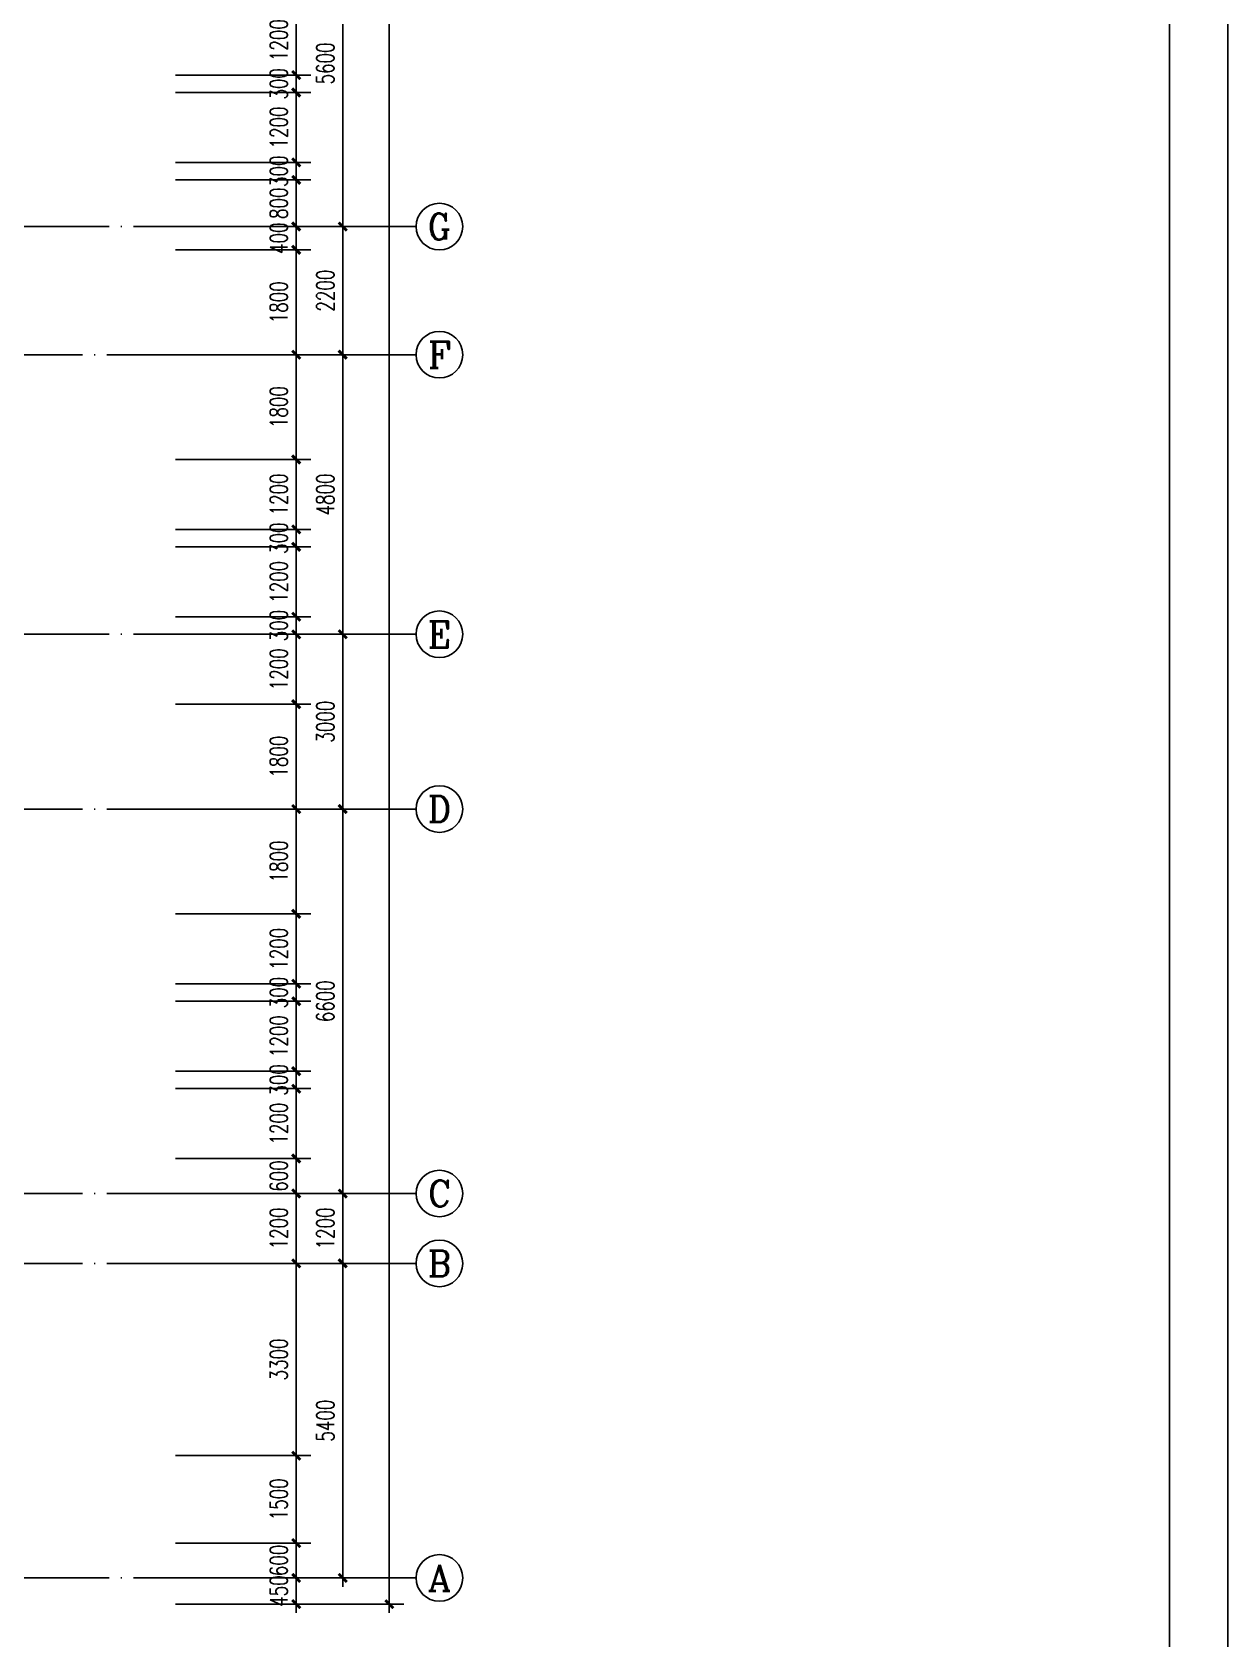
# Model space of a CAD drawing. Extents: x 165127 to 1058185, y 60808 to 144908.
# Drawn here: x 1037648 to 1058185, y 77807 to 105391 of the extents above; entities that cross this region are included whole.
import ezdxf
from ezdxf.enums import TextEntityAlignment as Align

# ---------------------------------------------------------------- set-up
doc = ezdxf.new("R2010")
doc.units = 0
doc.header["$LTSCALE"] = 1000
doc.linetypes.add('DOTE', pattern=[2.42, 2, -0.2, 0.02, -0.2])
doc.layers.get('0').update_dxf_attribs({"linetype": 'CONTINUOUS'})
doc.layers.get('DEFPOINTS').update_dxf_attribs({"linetype": 'CONTINUOUS'})
for name, color, linetype in [('AXIS', 3, 'CONTINUOUS'), ('AXIS_TEXT', 7, 'CONTINUOUS'), ('DOTE', 1, 'DOTE'), ('PUB_DIM', 3, 'CONTINUOUS'), ('WINDOW', 2, 'CONTINUOUS')]:
    doc.layers.add(name, color=color, linetype=linetype)
doc.styles.add('COMPLEX', font='COMPLEX')
doc.styles.add('DIM_FONT', font='SIMPLEX.shx', dxfattribs={"width": 0.7})
doc.dimstyles.new('AXIS', dxfattribs={"dimtxt": 300, "dimasz": 1, "dimexe": 250, "dimexo": 300, "dimgap": 150, "dimtad": 1, "dimdec": 0, "dimdsep": 46, "dimtxsty": 'DIM_FONT', "dimblk": '_DIMX', "dimcen": 2.5, "dimse1": 1, "dimse2": 1, "dimclrt": 7, "dimadec": 0, "dimazin": 0, "dimtfac": 1, "dimtdec": 0, "dimtix": 1, "dimtmove": 2, "dimatfit": 3, "dimldrblk": '_DIMX', "dimfxl": 1, "dimarcsym": 0})
doc.dimstyles.new('DIMA', dxfattribs={"dimtxt": 300, "dimasz": 1, "dimexe": 250, "dimexo": 300, "dimgap": 150, "dimtad": 1, "dimdec": 0, "dimdsep": 46, "dimtxsty": 'DIM_FONT', "dimblk": '_DIMX', "dimcen": 2.5, "dimse1": 1, "dimclrt": 7, "dimadec": 0, "dimazin": 0, "dimtfac": 1, "dimtdec": 0, "dimtix": 1, "dimtmove": 2, "dimatfit": 3, "dimldrblk": '_DIMX', "dimfxl": 1, "dimarcsym": 0})
doc.dimstyles.new('DIMB', dxfattribs={"dimtxt": 300, "dimasz": 1, "dimexe": 250, "dimexo": 300, "dimgap": 150, "dimtad": 1, "dimdec": 0, "dimdsep": 46, "dimtxsty": 'DIM_FONT', "dimblk": '_DIMX', "dimcen": 2.5, "dimse2": 1, "dimclrt": 7, "dimadec": 0, "dimazin": 0, "dimtfac": 1, "dimtdec": 0, "dimtix": 1, "dimtmove": 2, "dimatfit": 3, "dimldrblk": '_DIMX', "dimfxl": 1, "dimarcsym": 0})
doc.dimstyles.new('DIMN', dxfattribs={"dimtxt": 300, "dimasz": 1, "dimexe": 250, "dimexo": 300, "dimgap": 150, "dimtad": 1, "dimdec": 0, "dimdsep": 46, "dimtxsty": 'DIM_FONT', "dimblk": '_DIMX', "dimcen": 2.5, "dimclrt": 7, "dimadec": 0, "dimazin": 0, "dimtfac": 1, "dimtdec": 0, "dimtix": 1, "dimtmove": 2, "dimatfit": 3, "dimldrblk": '_DIMX', "dimfxl": 1, "dimarcsym": 0})

# ---------------------------------------------------------------- blocks, each defined once
blk = doc.blocks.new('A$C34131D43')
at = {"color": 243}
for p, q in [((160900, 84100), (160900, 0)), ((160900, 0), (160900, 59400)), ((160900, 0), (160900, 42000)), ((160900, 0), (160900, 42000))]:
    blk.add_line(p, q, dxfattribs=at)
at = {"color": 244}
for q in [(159900, 83100), (159900, 58400), (159900, 40998), (159900, 40998)]:
    blk.add_line((159900, 950), q, dxfattribs=at)
blk = doc.blocks.new('_AXISO')
blk.add_circle((0, 0), 0.5)
at = {"layer": 'AXIS_TEXT', "style": 'COMPLEX', "width": 1.041667}
blk.add_attdef('A', text='', height=0.56, dxfattribs=at).set_placement((-0.25, -0.28), (0.25, -0.28), align=Align.FIT)
blk = doc.blocks.new('_DIMX')
blk.add_line((-150, 0), (150, 0))
at = {"const_width": 50}
blk.add_lwpolyline([(-70, -70), (70, 70)], dxfattribs=at)
blk = doc.blocks.new('*D1420')
at = {"color": 0, "linetype": 'ByBlock'}
blk.add_line((862042, 107652), (862042, 102054), dxfattribs=at)
at = {"layer": 'DEFPOINTS', "color": 0, "linetype": 'ByBlock'}
for p in [(859842, 107653), (859842, 102053), (862042, 102053)]:
    blk.add_point(p, dxfattribs=at)
at = {"color": 0, "linetype": 'ByBlock'}
for p, rotation in [((862042, 107653), 90), ((862042, 102053), 270)]:
    blk.add_blockref('_DIMX', p, dxfattribs=dict(at, rotation=rotation))
at = {"color": 7, "linetype": 'ByBlock', "insert": (861742, 104853), "char_height": 300, "attachment_point": 5, "rotation": 90, "style": 'DIM_FONT'}
blk.add_mtext('5600', dxfattribs=at)
blk = doc.blocks.new('*D1421')
at = {"color": 0, "linetype": 'ByBlock'}
blk.add_line((862042, 102052), (862042, 99854), dxfattribs=at)
at = {"layer": 'DEFPOINTS', "color": 0, "linetype": 'ByBlock'}
for p in [(859842, 102053), (859842, 99853), (862042, 99853)]:
    blk.add_point(p, dxfattribs=at)
at = {"color": 0, "linetype": 'ByBlock'}
for p, rotation in [((862042, 102053), 90), ((862042, 99853), 270)]:
    blk.add_blockref('_DIMX', p, dxfattribs=dict(at, rotation=rotation))
at = {"color": 7, "linetype": 'ByBlock', "insert": (861742, 100953), "char_height": 300, "attachment_point": 5, "rotation": 90, "style": 'DIM_FONT'}
blk.add_mtext('2200', dxfattribs=at)
blk = doc.blocks.new('*D1422')
at = {"color": 0, "linetype": 'ByBlock'}
blk.add_line((862042, 99852), (862042, 95054), dxfattribs=at)
at = {"layer": 'DEFPOINTS', "color": 0, "linetype": 'ByBlock'}
for p in [(859842, 99853), (859842, 95053), (862042, 95053)]:
    blk.add_point(p, dxfattribs=at)
at = {"color": 0, "linetype": 'ByBlock'}
for p, rotation in [((862042, 99853), 90), ((862042, 95053), 270)]:
    blk.add_blockref('_DIMX', p, dxfattribs=dict(at, rotation=rotation))
at = {"color": 7, "linetype": 'ByBlock', "insert": (861742, 97453), "char_height": 300, "attachment_point": 5, "rotation": 90, "style": 'DIM_FONT'}
blk.add_mtext('4800', dxfattribs=at)
blk = doc.blocks.new('*D1423')
at = {"color": 0, "linetype": 'ByBlock'}
blk.add_line((862042, 95052), (862042, 92054), dxfattribs=at)
at = {"layer": 'DEFPOINTS', "color": 0, "linetype": 'ByBlock'}
for p in [(859842, 95053), (859842, 92053), (862042, 92053)]:
    blk.add_point(p, dxfattribs=at)
at = {"color": 0, "linetype": 'ByBlock'}
for p, rotation in [((862042, 95053), 90), ((862042, 92053), 270)]:
    blk.add_blockref('_DIMX', p, dxfattribs=dict(at, rotation=rotation))
at = {"color": 7, "linetype": 'ByBlock', "insert": (861742, 93553), "char_height": 300, "attachment_point": 5, "rotation": 90, "style": 'DIM_FONT'}
blk.add_mtext('3000', dxfattribs=at)
blk = doc.blocks.new('*D1424')
at = {"color": 0, "linetype": 'ByBlock'}
blk.add_line((862042, 92052), (862042, 85454), dxfattribs=at)
at = {"layer": 'DEFPOINTS', "color": 0, "linetype": 'ByBlock'}
for p in [(859842, 92053), (859842, 85453), (862042, 85453)]:
    blk.add_point(p, dxfattribs=at)
at = {"color": 0, "linetype": 'ByBlock'}
for p, rotation in [((862042, 92053), 90), ((862042, 85453), 270)]:
    blk.add_blockref('_DIMX', p, dxfattribs=dict(at, rotation=rotation))
at = {"color": 7, "linetype": 'ByBlock', "insert": (861742, 88753), "char_height": 300, "attachment_point": 5, "rotation": 90, "style": 'DIM_FONT'}
blk.add_mtext('6600', dxfattribs=at)
blk = doc.blocks.new('*D1425')
at = {"color": 0, "linetype": 'ByBlock'}
blk.add_line((862042, 85452), (862042, 84254), dxfattribs=at)
at = {"layer": 'DEFPOINTS', "color": 0, "linetype": 'ByBlock'}
for p in [(859842, 85453), (859842, 84253), (862042, 84253)]:
    blk.add_point(p, dxfattribs=at)
at = {"color": 0, "linetype": 'ByBlock'}
for p, rotation in [((862042, 85453), 90), ((862042, 84253), 270)]:
    blk.add_blockref('_DIMX', p, dxfattribs=dict(at, rotation=rotation))
at = {"color": 7, "linetype": 'ByBlock', "insert": (861742, 84853), "char_height": 300, "attachment_point": 5, "rotation": 90, "style": 'DIM_FONT'}
blk.add_mtext('1200', dxfattribs=at)
blk = doc.blocks.new('*D1426')
at = {"color": 0, "linetype": 'ByBlock'}
blk.add_line((862042, 84252), (862042, 78854), dxfattribs=at)
at = {"layer": 'DEFPOINTS', "color": 0, "linetype": 'ByBlock'}
for p in [(859842, 84253), (859842, 78853), (862042, 78853)]:
    blk.add_point(p, dxfattribs=at)
at = {"color": 0, "linetype": 'ByBlock'}
for p, rotation in [((862042, 84253), 90), ((862042, 78853), 270)]:
    blk.add_blockref('_DIMX', p, dxfattribs=dict(at, rotation=rotation))
at = {"color": 7, "linetype": 'ByBlock', "insert": (861742, 81553), "char_height": 300, "attachment_point": 5, "rotation": 90, "style": 'DIM_FONT'}
blk.add_mtext('5400', dxfattribs=at)
blk = doc.blocks.new('*D1427')
at = {"color": 0, "linetype": 'ByBlock'}
for p, q in [((860142, 135103), (863092, 135103)), ((862842, 135102), (862842, 78404)), ((860142, 78403), (863092, 78403))]:
    blk.add_line(p, q, dxfattribs=at)
at = {"layer": 'DEFPOINTS', "color": 0, "linetype": 'ByBlock'}
for p in [(859842, 135103), (859842, 78403), (862842, 78403)]:
    blk.add_point(p, dxfattribs=at)
at = {"color": 0, "linetype": 'ByBlock'}
for p, rotation in [((862842, 135103), 90), ((862842, 78403), 270)]:
    blk.add_blockref('_DIMX', p, dxfattribs=dict(at, rotation=rotation))
at = {"color": 7, "linetype": 'ByBlock', "insert": (862542, 106753), "char_height": 300, "attachment_point": 5, "rotation": 90, "style": 'DIM_FONT'}
blk.add_mtext('56700', dxfattribs=at)
blk = doc.blocks.new('*D1435')
at = {"color": 0, "linetype": 'ByBlock'}
for p, q in [((861243, 84252), (861243, 80954)), ((859167, 80953), (861493, 80953))]:
    blk.add_line(p, q, dxfattribs=at)
at = {"layer": 'DEFPOINTS', "color": 0, "linetype": 'ByBlock'}
for p in [(858867, 84253), (858867, 80953), (861243, 80953)]:
    blk.add_point(p, dxfattribs=at)
at = {"color": 0, "linetype": 'ByBlock'}
for p, rotation in [((861243, 84253), 90), ((861243, 80953), 270)]:
    blk.add_blockref('_DIMX', p, dxfattribs=dict(at, rotation=rotation))
at = {"color": 7, "linetype": 'ByBlock', "insert": (860943, 82603), "char_height": 300, "attachment_point": 5, "rotation": 90, "style": 'DIM_FONT'}
blk.add_mtext('3300', dxfattribs=at)
blk = doc.blocks.new('*D1436')
at = {"color": 0, "linetype": 'ByBlock'}
for p, q in [((859167, 80953), (861493, 80953)), ((861243, 80952), (861243, 79454)), ((859167, 79453), (861493, 79453))]:
    blk.add_line(p, q, dxfattribs=at)
at = {"layer": 'DEFPOINTS', "color": 0, "linetype": 'ByBlock'}
for p in [(858867, 80953), (858867, 79453), (861243, 79453)]:
    blk.add_point(p, dxfattribs=at)
at = {"color": 0, "linetype": 'ByBlock'}
for p, rotation in [((861243, 80953), 90), ((861243, 79453), 270)]:
    blk.add_blockref('_DIMX', p, dxfattribs=dict(at, rotation=rotation))
at = {"color": 7, "linetype": 'ByBlock', "insert": (860943, 80203), "char_height": 300, "attachment_point": 5, "rotation": 90, "style": 'DIM_FONT'}
blk.add_mtext('1500', dxfattribs=at)
blk = doc.blocks.new('*D1437')
at = {"color": 0, "linetype": 'ByBlock'}
for p, q in [((859167, 79453), (861493, 79453)), ((861243, 79454), (861243, 79455)), ((861243, 79453), (861243, 78853)), ((861243, 78852), (861243, 78851))]:
    blk.add_line(p, q, dxfattribs=at)
at = {"layer": 'DEFPOINTS', "color": 0, "linetype": 'ByBlock'}
for p in [(858867, 79453), (858867, 78853), (861243, 78853)]:
    blk.add_point(p, dxfattribs=at)
at = {"color": 0, "linetype": 'ByBlock'}
for p, rotation in [((861243, 79453), 270), ((861243, 78853), 90)]:
    blk.add_blockref('_DIMX', p, dxfattribs=dict(at, rotation=rotation))
at = {"color": 7, "linetype": 'ByBlock', "insert": (860943, 79153), "char_height": 300, "attachment_point": 5, "rotation": 90, "style": 'DIM_FONT'}
blk.add_mtext('600', dxfattribs=at)
blk = doc.blocks.new('*D1439')
at = {"color": 0, "linetype": 'ByBlock'}
for p, q in [((861243, 78854), (861243, 78855)), ((861243, 78853), (861243, 78403)), ((859167, 78403), (861493, 78403)), ((861243, 78402), (861243, 78401))]:
    blk.add_line(p, q, dxfattribs=at)
at = {"layer": 'DEFPOINTS', "color": 0, "linetype": 'ByBlock'}
for p in [(858867, 78853), (858867, 78403), (861243, 78403)]:
    blk.add_point(p, dxfattribs=at)
at = {"color": 0, "linetype": 'ByBlock'}
for p, rotation in [((861243, 78853), 270), ((861243, 78403), 90)]:
    blk.add_blockref('_DIMX', p, dxfattribs=dict(at, rotation=rotation))
at = {"color": 7, "linetype": 'ByBlock', "insert": (860943, 78628), "char_height": 300, "attachment_point": 5, "rotation": 90, "style": 'DIM_FONT'}
blk.add_mtext('450', dxfattribs=at)
blk = doc.blocks.new('*D1457')
at = {"color": 0, "linetype": 'ByBlock'}
for p, q in [((859167, 105853), (861493, 105853)), ((861243, 105852), (861243, 104654)), ((859167, 104653), (861493, 104653))]:
    blk.add_line(p, q, dxfattribs=at)
at = {"layer": 'DEFPOINTS', "color": 0, "linetype": 'ByBlock'}
for p in [(858867, 105853), (858867, 104653), (861243, 104653)]:
    blk.add_point(p, dxfattribs=at)
at = {"color": 0, "linetype": 'ByBlock'}
for p, rotation in [((861243, 105853), 90), ((861243, 104653), 270)]:
    blk.add_blockref('_DIMX', p, dxfattribs=dict(at, rotation=rotation))
at = {"color": 7, "linetype": 'ByBlock', "insert": (860943, 105253), "char_height": 300, "attachment_point": 5, "rotation": 90, "style": 'DIM_FONT'}
blk.add_mtext('1200', dxfattribs=at)
blk = doc.blocks.new('*D1458')
at = {"color": 0, "linetype": 'ByBlock'}
for p, q in [((859167, 104653), (861493, 104653)), ((861243, 104654), (861243, 104655)), ((861243, 104653), (861243, 104353)), ((859167, 104353), (861493, 104353)), ((861243, 104352), (861243, 104351))]:
    blk.add_line(p, q, dxfattribs=at)
at = {"layer": 'DEFPOINTS', "color": 0, "linetype": 'ByBlock'}
for p in [(858867, 104653), (858867, 104353), (861243, 104353)]:
    blk.add_point(p, dxfattribs=at)
at = {"color": 0, "linetype": 'ByBlock'}
for p, rotation in [((861243, 104653), 270), ((861243, 104353), 90)]:
    blk.add_blockref('_DIMX', p, dxfattribs=dict(at, rotation=rotation))
at = {"color": 7, "linetype": 'ByBlock', "insert": (860943, 104503), "char_height": 300, "attachment_point": 5, "rotation": 90, "style": 'DIM_FONT'}
blk.add_mtext('300', dxfattribs=at)
blk = doc.blocks.new('*D1459')
at = {"color": 0, "linetype": 'ByBlock'}
for p, q in [((859167, 104353), (861493, 104353)), ((861243, 104352), (861243, 103154)), ((859167, 103153), (861493, 103153))]:
    blk.add_line(p, q, dxfattribs=at)
at = {"layer": 'DEFPOINTS', "color": 0, "linetype": 'ByBlock'}
for p in [(858867, 104353), (858867, 103153), (861243, 103153)]:
    blk.add_point(p, dxfattribs=at)
at = {"color": 0, "linetype": 'ByBlock'}
for p, rotation in [((861243, 104353), 90), ((861243, 103153), 270)]:
    blk.add_blockref('_DIMX', p, dxfattribs=dict(at, rotation=rotation))
at = {"color": 7, "linetype": 'ByBlock', "insert": (860943, 103753), "char_height": 300, "attachment_point": 5, "rotation": 90, "style": 'DIM_FONT'}
blk.add_mtext('1200', dxfattribs=at)
blk = doc.blocks.new('*D1460')
at = {"color": 0, "linetype": 'ByBlock'}
for p, q in [((859167, 103153), (861493, 103153)), ((861243, 103154), (861243, 103155)), ((861243, 103153), (861243, 102853)), ((859167, 102853), (861493, 102853)), ((861243, 102852), (861243, 102851))]:
    blk.add_line(p, q, dxfattribs=at)
at = {"layer": 'DEFPOINTS', "color": 0, "linetype": 'ByBlock'}
for p in [(858867, 103153), (858867, 102853), (861243, 102853)]:
    blk.add_point(p, dxfattribs=at)
at = {"color": 0, "linetype": 'ByBlock'}
for p, rotation in [((861243, 103153), 270), ((861243, 102853), 90)]:
    blk.add_blockref('_DIMX', p, dxfattribs=dict(at, rotation=rotation))
at = {"color": 7, "linetype": 'ByBlock', "insert": (860943, 103003), "char_height": 300, "attachment_point": 5, "rotation": 90, "style": 'DIM_FONT'}
blk.add_mtext('300', dxfattribs=at)
blk = doc.blocks.new('*D1461')
at = {"color": 0, "linetype": 'ByBlock'}
for p, q in [((859167, 102853), (861493, 102853)), ((861243, 102854), (861243, 102855)), ((861243, 102853), (861243, 102053)), ((861243, 102052), (861243, 102051))]:
    blk.add_line(p, q, dxfattribs=at)
at = {"layer": 'DEFPOINTS', "color": 0, "linetype": 'ByBlock'}
for p in [(858867, 102853), (858867, 102053), (861243, 102053)]:
    blk.add_point(p, dxfattribs=at)
at = {"color": 0, "linetype": 'ByBlock'}
for p, rotation in [((861243, 102853), 270), ((861243, 102053), 90)]:
    blk.add_blockref('_DIMX', p, dxfattribs=dict(at, rotation=rotation))
at = {"color": 7, "linetype": 'ByBlock', "insert": (860943, 102453), "char_height": 300, "attachment_point": 5, "rotation": 90, "style": 'DIM_FONT'}
blk.add_mtext('800', dxfattribs=at)
blk = doc.blocks.new('*D1462')
at = {"color": 0, "linetype": 'ByBlock'}
for p, q in [((859167, 101653), (861493, 101653)), ((861243, 101652), (861243, 99854)), ((859167, 99853), (861493, 99853))]:
    blk.add_line(p, q, dxfattribs=at)
at = {"layer": 'DEFPOINTS', "color": 0, "linetype": 'ByBlock'}
for p in [(858867, 101653), (858867, 99853), (861243, 99853)]:
    blk.add_point(p, dxfattribs=at)
at = {"color": 0, "linetype": 'ByBlock'}
for p, rotation in [((861243, 101653), 90), ((861243, 99853), 270)]:
    blk.add_blockref('_DIMX', p, dxfattribs=dict(at, rotation=rotation))
at = {"color": 7, "linetype": 'ByBlock', "insert": (860943, 100753), "char_height": 300, "attachment_point": 5, "rotation": 90, "style": 'DIM_FONT'}
blk.add_mtext('1800', dxfattribs=at)
blk = doc.blocks.new('*D1463')
at = {"color": 0, "linetype": 'ByBlock'}
for p, q in [((861243, 99852), (861243, 98054)), ((859167, 98053), (861493, 98053))]:
    blk.add_line(p, q, dxfattribs=at)
at = {"layer": 'DEFPOINTS', "color": 0, "linetype": 'ByBlock'}
for p in [(858867, 99853), (858867, 98053), (861243, 98053)]:
    blk.add_point(p, dxfattribs=at)
at = {"color": 0, "linetype": 'ByBlock'}
for p, rotation in [((861243, 99853), 90), ((861243, 98053), 270)]:
    blk.add_blockref('_DIMX', p, dxfattribs=dict(at, rotation=rotation))
at = {"color": 7, "linetype": 'ByBlock', "insert": (860943, 98953), "char_height": 300, "attachment_point": 5, "rotation": 90, "style": 'DIM_FONT'}
blk.add_mtext('1800', dxfattribs=at)
blk = doc.blocks.new('*D1464')
at = {"color": 0, "linetype": 'ByBlock'}
for p, q in [((859167, 98053), (861493, 98053)), ((861243, 98052), (861243, 96854)), ((859167, 96853), (861493, 96853))]:
    blk.add_line(p, q, dxfattribs=at)
at = {"layer": 'DEFPOINTS', "color": 0, "linetype": 'ByBlock'}
for p in [(858867, 98053), (858867, 96853), (861243, 96853)]:
    blk.add_point(p, dxfattribs=at)
at = {"color": 0, "linetype": 'ByBlock'}
for p, rotation in [((861243, 98053), 90), ((861243, 96853), 270)]:
    blk.add_blockref('_DIMX', p, dxfattribs=dict(at, rotation=rotation))
at = {"color": 7, "linetype": 'ByBlock', "insert": (860943, 97453), "char_height": 300, "attachment_point": 5, "rotation": 90, "style": 'DIM_FONT'}
blk.add_mtext('1200', dxfattribs=at)
blk = doc.blocks.new('*D1465')
at = {"color": 0, "linetype": 'ByBlock'}
for p, q in [((859167, 96853), (861493, 96853)), ((861243, 96854), (861243, 96855)), ((861243, 96853), (861243, 96553)), ((859167, 96553), (861493, 96553)), ((861243, 96552), (861243, 96551))]:
    blk.add_line(p, q, dxfattribs=at)
at = {"layer": 'DEFPOINTS', "color": 0, "linetype": 'ByBlock'}
for p in [(858867, 96853), (858867, 96553), (861243, 96553)]:
    blk.add_point(p, dxfattribs=at)
at = {"color": 0, "linetype": 'ByBlock'}
for p, rotation in [((861243, 96853), 270), ((861243, 96553), 90)]:
    blk.add_blockref('_DIMX', p, dxfattribs=dict(at, rotation=rotation))
at = {"color": 7, "linetype": 'ByBlock', "insert": (860943, 96703), "char_height": 300, "attachment_point": 5, "rotation": 90, "style": 'DIM_FONT'}
blk.add_mtext('300', dxfattribs=at)
blk = doc.blocks.new('*D1466')
at = {"color": 0, "linetype": 'ByBlock'}
for p, q in [((859167, 96553), (861493, 96553)), ((861243, 96552), (861243, 95354)), ((859167, 95353), (861493, 95353))]:
    blk.add_line(p, q, dxfattribs=at)
at = {"layer": 'DEFPOINTS', "color": 0, "linetype": 'ByBlock'}
for p in [(858867, 96553), (858867, 95353), (861243, 95353)]:
    blk.add_point(p, dxfattribs=at)
at = {"color": 0, "linetype": 'ByBlock'}
for p, rotation in [((861243, 96553), 90), ((861243, 95353), 270)]:
    blk.add_blockref('_DIMX', p, dxfattribs=dict(at, rotation=rotation))
at = {"color": 7, "linetype": 'ByBlock', "insert": (860943, 95953), "char_height": 300, "attachment_point": 5, "rotation": 90, "style": 'DIM_FONT'}
blk.add_mtext('1200', dxfattribs=at)
blk = doc.blocks.new('*D1467')
at = {"color": 0, "linetype": 'ByBlock'}
for p, q in [((859167, 95353), (861493, 95353)), ((861243, 95354), (861243, 95355)), ((861243, 95353), (861243, 95053)), ((859167, 95053), (861493, 95053)), ((861243, 95052), (861243, 95051))]:
    blk.add_line(p, q, dxfattribs=at)
at = {"layer": 'DEFPOINTS', "color": 0, "linetype": 'ByBlock'}
for p in [(858867, 95353), (858867, 95053), (861243, 95053)]:
    blk.add_point(p, dxfattribs=at)
at = {"color": 0, "linetype": 'ByBlock'}
for p, rotation in [((861243, 95353), 270), ((861243, 95053), 90)]:
    blk.add_blockref('_DIMX', p, dxfattribs=dict(at, rotation=rotation))
at = {"color": 7, "linetype": 'ByBlock', "insert": (860943, 95203), "char_height": 300, "attachment_point": 5, "rotation": 90, "style": 'DIM_FONT'}
blk.add_mtext('300', dxfattribs=at)
blk = doc.blocks.new('*D1468')
at = {"color": 0, "linetype": 'ByBlock'}
for p, q in [((859167, 95053), (861493, 95053)), ((861243, 95052), (861243, 93854)), ((859167, 93853), (861493, 93853))]:
    blk.add_line(p, q, dxfattribs=at)
at = {"layer": 'DEFPOINTS', "color": 0, "linetype": 'ByBlock'}
for p in [(858867, 95053), (858867, 93853), (861243, 93853)]:
    blk.add_point(p, dxfattribs=at)
at = {"color": 0, "linetype": 'ByBlock'}
for p, rotation in [((861243, 95053), 90), ((861243, 93853), 270)]:
    blk.add_blockref('_DIMX', p, dxfattribs=dict(at, rotation=rotation))
at = {"color": 7, "linetype": 'ByBlock', "insert": (860943, 94453), "char_height": 300, "attachment_point": 5, "rotation": 90, "style": 'DIM_FONT'}
blk.add_mtext('1200', dxfattribs=at)
blk = doc.blocks.new('*D1469')
at = {"color": 0, "linetype": 'ByBlock'}
for p, q in [((859167, 93853), (861493, 93853)), ((861243, 93852), (861243, 92054)), ((859167, 92053), (861493, 92053))]:
    blk.add_line(p, q, dxfattribs=at)
at = {"layer": 'DEFPOINTS', "color": 0, "linetype": 'ByBlock'}
for p in [(858867, 93853), (858867, 92053), (861243, 92053)]:
    blk.add_point(p, dxfattribs=at)
at = {"color": 0, "linetype": 'ByBlock'}
for p, rotation in [((861243, 93853), 90), ((861243, 92053), 270)]:
    blk.add_blockref('_DIMX', p, dxfattribs=dict(at, rotation=rotation))
at = {"color": 7, "linetype": 'ByBlock', "insert": (860943, 92953), "char_height": 300, "attachment_point": 5, "rotation": 90, "style": 'DIM_FONT'}
blk.add_mtext('1800', dxfattribs=at)
blk = doc.blocks.new('*D1470')
at = {"color": 0, "linetype": 'ByBlock'}
for p, q in [((861243, 92052), (861243, 90254)), ((859167, 90253), (861493, 90253))]:
    blk.add_line(p, q, dxfattribs=at)
at = {"layer": 'DEFPOINTS', "color": 0, "linetype": 'ByBlock'}
for p in [(858867, 92053), (858867, 90253), (861243, 90253)]:
    blk.add_point(p, dxfattribs=at)
at = {"color": 0, "linetype": 'ByBlock'}
for p, rotation in [((861243, 92053), 90), ((861243, 90253), 270)]:
    blk.add_blockref('_DIMX', p, dxfattribs=dict(at, rotation=rotation))
at = {"color": 7, "linetype": 'ByBlock', "insert": (860943, 91153), "char_height": 300, "attachment_point": 5, "rotation": 90, "style": 'DIM_FONT'}
blk.add_mtext('1800', dxfattribs=at)
blk = doc.blocks.new('*D1471')
at = {"color": 0, "linetype": 'ByBlock'}
for p, q in [((859167, 90253), (861493, 90253)), ((861243, 90252), (861243, 89054)), ((859167, 89053), (861493, 89053))]:
    blk.add_line(p, q, dxfattribs=at)
at = {"layer": 'DEFPOINTS', "color": 0, "linetype": 'ByBlock'}
for p in [(858867, 90253), (858867, 89053), (861243, 89053)]:
    blk.add_point(p, dxfattribs=at)
at = {"color": 0, "linetype": 'ByBlock'}
for p, rotation in [((861243, 90253), 90), ((861243, 89053), 270)]:
    blk.add_blockref('_DIMX', p, dxfattribs=dict(at, rotation=rotation))
at = {"color": 7, "linetype": 'ByBlock', "insert": (860943, 89653), "char_height": 300, "attachment_point": 5, "rotation": 90, "style": 'DIM_FONT'}
blk.add_mtext('1200', dxfattribs=at)
blk = doc.blocks.new('*D1472')
at = {"color": 0, "linetype": 'ByBlock'}
for p, q in [((859167, 89053), (861493, 89053)), ((861243, 89054), (861243, 89055)), ((861243, 89053), (861243, 88753)), ((859167, 88753), (861493, 88753)), ((861243, 88752), (861243, 88751))]:
    blk.add_line(p, q, dxfattribs=at)
at = {"layer": 'DEFPOINTS', "color": 0, "linetype": 'ByBlock'}
for p in [(858867, 89053), (858867, 88753), (861243, 88753)]:
    blk.add_point(p, dxfattribs=at)
at = {"color": 0, "linetype": 'ByBlock'}
for p, rotation in [((861243, 89053), 270), ((861243, 88753), 90)]:
    blk.add_blockref('_DIMX', p, dxfattribs=dict(at, rotation=rotation))
at = {"color": 7, "linetype": 'ByBlock', "insert": (860943, 88903), "char_height": 300, "attachment_point": 5, "rotation": 90, "style": 'DIM_FONT'}
blk.add_mtext('300', dxfattribs=at)
blk = doc.blocks.new('*D1473')
at = {"color": 0, "linetype": 'ByBlock'}
for p, q in [((859167, 88753), (861493, 88753)), ((861243, 88752), (861243, 87554)), ((859167, 87553), (861493, 87553))]:
    blk.add_line(p, q, dxfattribs=at)
at = {"layer": 'DEFPOINTS', "color": 0, "linetype": 'ByBlock'}
for p in [(858867, 88753), (858867, 87553), (861243, 87553)]:
    blk.add_point(p, dxfattribs=at)
at = {"color": 0, "linetype": 'ByBlock'}
for p, rotation in [((861243, 88753), 90), ((861243, 87553), 270)]:
    blk.add_blockref('_DIMX', p, dxfattribs=dict(at, rotation=rotation))
at = {"color": 7, "linetype": 'ByBlock', "insert": (860943, 88153), "char_height": 300, "attachment_point": 5, "rotation": 90, "style": 'DIM_FONT'}
blk.add_mtext('1200', dxfattribs=at)
blk = doc.blocks.new('*D1474')
at = {"color": 0, "linetype": 'ByBlock'}
for p, q in [((859167, 87553), (861493, 87553)), ((861243, 87554), (861243, 87555)), ((861243, 87553), (861243, 87253)), ((859167, 87253), (861493, 87253)), ((861243, 87252), (861243, 87251))]:
    blk.add_line(p, q, dxfattribs=at)
at = {"layer": 'DEFPOINTS', "color": 0, "linetype": 'ByBlock'}
for p in [(858867, 87553), (858867, 87253), (861243, 87253)]:
    blk.add_point(p, dxfattribs=at)
at = {"color": 0, "linetype": 'ByBlock'}
for p, rotation in [((861243, 87553), 270), ((861243, 87253), 90)]:
    blk.add_blockref('_DIMX', p, dxfattribs=dict(at, rotation=rotation))
at = {"color": 7, "linetype": 'ByBlock', "insert": (860943, 87403), "char_height": 300, "attachment_point": 5, "rotation": 90, "style": 'DIM_FONT'}
blk.add_mtext('300', dxfattribs=at)
blk = doc.blocks.new('*D1475')
at = {"color": 0, "linetype": 'ByBlock'}
for p, q in [((859167, 87253), (861493, 87253)), ((861243, 87252), (861243, 86054)), ((859167, 86053), (861493, 86053))]:
    blk.add_line(p, q, dxfattribs=at)
at = {"layer": 'DEFPOINTS', "color": 0, "linetype": 'ByBlock'}
for p in [(858867, 87253), (858867, 86053), (861243, 86053)]:
    blk.add_point(p, dxfattribs=at)
at = {"color": 0, "linetype": 'ByBlock'}
for p, rotation in [((861243, 87253), 90), ((861243, 86053), 270)]:
    blk.add_blockref('_DIMX', p, dxfattribs=dict(at, rotation=rotation))
at = {"color": 7, "linetype": 'ByBlock', "insert": (860943, 86653), "char_height": 300, "attachment_point": 5, "rotation": 90, "style": 'DIM_FONT'}
blk.add_mtext('1200', dxfattribs=at)
blk = doc.blocks.new('*D1476')
at = {"color": 0, "linetype": 'ByBlock'}
for p, q in [((859167, 86053), (861493, 86053)), ((861243, 86054), (861243, 86055)), ((861243, 86053), (861243, 85453)), ((861243, 85452), (861243, 85451))]:
    blk.add_line(p, q, dxfattribs=at)
at = {"layer": 'DEFPOINTS', "color": 0, "linetype": 'ByBlock'}
for p in [(858867, 86053), (858867, 85453), (861243, 85453)]:
    blk.add_point(p, dxfattribs=at)
at = {"color": 0, "linetype": 'ByBlock'}
for p, rotation in [((861243, 86053), 270), ((861243, 85453), 90)]:
    blk.add_blockref('_DIMX', p, dxfattribs=dict(at, rotation=rotation))
at = {"color": 7, "linetype": 'ByBlock', "insert": (860943, 85753), "char_height": 300, "attachment_point": 5, "rotation": 90, "style": 'DIM_FONT'}
blk.add_mtext('600', dxfattribs=at)
blk = doc.blocks.new('*D1478')
at = {"color": 0, "linetype": 'ByBlock'}
for p, q in [((861243, 102054), (861243, 102055)), ((861243, 102053), (861243, 101653)), ((859167, 101653), (861493, 101653)), ((861243, 101652), (861243, 101651))]:
    blk.add_line(p, q, dxfattribs=at)
at = {"layer": 'DEFPOINTS', "color": 0, "linetype": 'ByBlock'}
for p in [(858867, 102053), (858867, 101653), (861243, 101653)]:
    blk.add_point(p, dxfattribs=at)
at = {"color": 0, "linetype": 'ByBlock'}
for p, rotation in [((861243, 102053), 270), ((861243, 101653), 90)]:
    blk.add_blockref('_DIMX', p, dxfattribs=dict(at, rotation=rotation))
at = {"color": 7, "linetype": 'ByBlock', "insert": (860943, 101853), "char_height": 300, "attachment_point": 5, "rotation": 90, "style": 'DIM_FONT'}
blk.add_mtext('400', dxfattribs=at)
blk = doc.blocks.new('*D1479')
at = {"color": 0, "linetype": 'ByBlock'}
for p, q in [((861243, 85452), (861243, 84254)), ((859167, 84253), (861493, 84253))]:
    blk.add_line(p, q, dxfattribs=at)
at = {"layer": 'DEFPOINTS', "color": 0, "linetype": 'ByBlock'}
for p in [(858867, 85453), (858867, 84253), (861243, 84253)]:
    blk.add_point(p, dxfattribs=at)
at = {"color": 0, "linetype": 'ByBlock'}
for p, rotation in [((861243, 85453), 90), ((861243, 84253), 270)]:
    blk.add_blockref('_DIMX', p, dxfattribs=dict(at, rotation=rotation))
at = {"color": 7, "linetype": 'ByBlock', "insert": (860943, 84853), "char_height": 300, "attachment_point": 5, "rotation": 90, "style": 'DIM_FONT'}
blk.add_mtext('1200', dxfattribs=at)

msp = doc.modelspace()

# ---------------------------------------------------------------- linework, layer by layer
at = {"layer": 'AXIS'}
for p, q in [((1044242.6, 102053.1), (1040782.4, 102053.1)), ((1044242.6, 99853.1), (1040782.4, 99853.1)), ((1044242.6, 95053.1), (1040782.4, 95053.1)), ((1044242.6, 92053.1), (1040782.4, 92053.1)), ((1044242.6, 85453.1), (1040782.4, 85453.1)), ((1044242.6, 84253.1), (1040782.4, 84253.1)), ((1044242.6, 78853.1), (1040782.4, 78853.1))]:
    msp.add_line(p, q, dxfattribs=at)
at = {"layer": 'DOTE'}
for p, q in [((906289.5, 102053.1), (1040932.7, 102053.1)), ((1040932.7, 99853.1), (1021986.1, 99853.1)), ((906289.5, 95053.1), (1040932.7, 95053.1)), ((1040932.7, 92053.1), (1018236.1, 92053.1)), ((1040932.7, 85453.1), (906289.5, 85453.1)), ((1040932.7, 84253.1), (1018236.1, 84253.1)), ((906289.5, 78853.1), (1040932.7, 78853.1))]:
    msp.add_line(p, q, dxfattribs=at)

# ---------------------------------------------------------------- block references
at = {"layer": 'AXIS'}
ref = msp.add_blockref('_AXISO', (1044642.6, 102053.1), dxfattribs=dict(at, xscale=-800, yscale=800, zscale=800))
ref.add_attrib('A', 'G', dxfattribs={"layer": 'AXIS_TEXT', "height": 448, "style": 'COMPLEX', "width": 1.041667}).set_placement((1044442.6, 101829.1), (1044842.6, 101829.1), align=Align.FIT)
ref = msp.add_blockref('_AXISO', (1044642.6, 99853.1), dxfattribs=dict(at, xscale=-800, yscale=800, zscale=800))
ref.add_attrib('A', 'F', dxfattribs={"layer": 'AXIS_TEXT', "height": 448, "style": 'COMPLEX', "width": 1.171875}).set_placement((1044442.6, 99629.1), (1044842.6, 99629.1), align=Align.FIT)
ref = msp.add_blockref('_AXISO', (1044642.6, 95053.1), dxfattribs=dict(at, xscale=-800, yscale=800, zscale=800))
ref.add_attrib('A', 'E', dxfattribs={"layer": 'AXIS_TEXT', "height": 448, "style": 'COMPLEX', "width": 1.171875}).set_placement((1044442.6, 94829.1), (1044842.6, 94829.1), align=Align.FIT)
ref = msp.add_blockref('_AXISO', (1044642.6, 92053.1), dxfattribs=dict(at, xscale=-800, yscale=800, zscale=800))
ref.add_attrib('A', 'D', dxfattribs={"layer": 'AXIS_TEXT', "height": 448, "style": 'COMPLEX', "width": 1.102941}).set_placement((1044442.6, 91829.1), (1044842.6, 91829.1), align=Align.FIT)
ref = msp.add_blockref('_AXISO', (1044642.6, 85453.1), dxfattribs=dict(at, xscale=-800, yscale=800, zscale=800))
ref.add_attrib('A', 'C', dxfattribs={"layer": 'AXIS_TEXT', "height": 448, "style": 'COMPLEX', "width": 1.25}).set_placement((1044442.6, 85229.1), (1044842.6, 85229.1), align=Align.FIT)
ref = msp.add_blockref('_AXISO', (1044642.6, 84253.1), dxfattribs=dict(at, xscale=-800, yscale=800, zscale=800))
ref.add_attrib('A', 'B', dxfattribs={"layer": 'AXIS_TEXT', "height": 448, "style": 'COMPLEX', "width": 1.102941}).set_placement((1044442.6, 84029.1), (1044842.6, 84029.1), align=Align.FIT)
ref = msp.add_blockref('_AXISO', (1044642.6, 78853.1), dxfattribs=dict(at, xscale=-800, yscale=800, zscale=800))
ref.add_attrib('A', 'A', dxfattribs={"layer": 'AXIS_TEXT', "height": 448, "style": 'COMPLEX', "width": 1.041667}).set_placement((1044442.6, 78629.1), (1044842.6, 78629.1), align=Align.FIT)
at = {"layer": 'WINDOW'}
msp.add_blockref('A$C34131D43', (897284.7, 60808.1), dxfattribs=at)

# ---------------------------------------------------------------- dimensions: what is measured, and where the dimension line sits
at = {"layer": 'AXIS'}
dim = msp.add_aligned_dim(p1=(1040782.4, 135103.1), p2=(1040782.4, 78403.1), distance=3000, dimstyle='DIMN', dxfattribs=at)
dim.commit()
dim.dimension.update_dxf_attribs({"geometry": '*D1427', "text_midpoint": (1043482.4, 106753.1), "insert": (180940.8, 0)})
for base, p1, p2, picture, middle in [((1042982.4, 102053.1), (1040782.4, 107653.1), (1040782.4, 102053.1), '*D1420', (1042682.4, 104853.1)), ((1042982.4, 99853.1), (1040782.4, 102053.1), (1040782.4, 99853.1), '*D1421', (1042682.4, 100953.1)), ((1042982.4, 95053.1), (1040782.4, 99853.1), (1040782.4, 95053.1), '*D1422', (1042682.4, 97453.1)), ((1042982.4, 92053.1), (1040782.4, 95053.1), (1040782.4, 92053.1), '*D1423', (1042682.4, 93553.1)), ((1042982.4, 85453.1), (1040782.4, 92053.1), (1040782.4, 85453.1), '*D1424', (1042682.4, 88753.1)), ((1042982.4, 84253.1), (1040782.4, 85453.1), (1040782.4, 84253.1), '*D1425', (1042682.4, 84853.1)), ((1042982.4, 78853.1), (1040782.4, 84253.1), (1040782.4, 78853.1), '*D1426', (1042682.4, 81553.1))]:
    dim = msp.add_linear_dim(base=base, p1=p1, p2=p2, angle=270, dimstyle='AXIS', dxfattribs=at)
    dim.commit()
    dim.dimension.update_dxf_attribs({"geometry": picture, "text_midpoint": middle, "insert": (180940.8, 0)})
at = {"layer": 'PUB_DIM'}
for p1, p2, dimstyle, picture, middle in [((1039807.6, 105853.1), (1039807.6, 104653.1), 'DIMN', '*D1457', (1041884.1, 105253.1)), ((1039807.6, 104653.1), (1039807.6, 104353.1), 'DIMN', '*D1458', (1041884.1, 104503.1)), ((1039807.6, 104353.1), (1039807.6, 103153.1), 'DIMN', '*D1459', (1041884.1, 103753.1)), ((1039807.6, 103153.1), (1039807.6, 102853.1), 'DIMN', '*D1460', (1041884.1, 103003.1)), ((1039807.6, 102853.1), (1039807.6, 102053.1), 'DIMB', '*D1461', (1041884.1, 102453.1)), ((1039807.6, 102053.1), (1039807.6, 101653.1), 'DIMA', '*D1478', (1041884.1, 101853.1)), ((1039807.6, 101653.1), (1039807.6, 99853.1), 'DIMN', '*D1462', (1041884.1, 100753.1)), ((1039807.6, 99853.1), (1039807.6, 98053.1), 'DIMA', '*D1463', (1041884.1, 98953.1)), ((1039807.6, 98053.1), (1039807.6, 96853.1), 'DIMN', '*D1464', (1041884.1, 97453.1)), ((1039807.6, 96853.1), (1039807.6, 96553.1), 'DIMN', '*D1465', (1041884.1, 96703.1)), ((1039807.6, 96553.1), (1039807.6, 95353.1), 'DIMN', '*D1466', (1041884.1, 95953.1)), ((1039807.6, 95353.1), (1039807.6, 95053.1), 'DIMN', '*D1467', (1041884.1, 95203.1)), ((1039807.6, 95053.1), (1039807.6, 93853.1), 'DIMN', '*D1468', (1041884.1, 94453.1)), ((1039807.6, 93853.1), (1039807.6, 92053.1), 'DIMN', '*D1469', (1041884.1, 92953.1)), ((1039807.6, 92053.1), (1039807.6, 90253.1), 'DIMA', '*D1470', (1041884.1, 91153.1)), ((1039807.6, 90253.1), (1039807.6, 89053.1), 'DIMN', '*D1471', (1041884.1, 89653.1)), ((1039807.6, 89053.1), (1039807.6, 88753.1), 'DIMN', '*D1472', (1041884.1, 88903.1)), ((1039807.6, 88753.1), (1039807.6, 87553.1), 'DIMN', '*D1473', (1041884.1, 88153.1)), ((1039807.6, 87553.1), (1039807.6, 87253.1), 'DIMN', '*D1474', (1041884.1, 87403.1)), ((1039807.6, 87253.1), (1039807.6, 86053.1), 'DIMN', '*D1475', (1041884.1, 86653.1)), ((1039807.6, 86053.1), (1039807.6, 85453.1), 'DIMB', '*D1476', (1041884.1, 85753.1)), ((1039807.6, 85453.1), (1039807.6, 84253.1), 'DIMA', '*D1479', (1041884.1, 84853.1)), ((1039807.6, 84253.1), (1039807.6, 80953.1), 'DIMA', '*D1435', (1041884.1, 82603.1)), ((1039807.6, 80953.1), (1039807.6, 79453.1), 'DIMN', '*D1436', (1041884.1, 80203.1)), ((1039807.6, 79453.1), (1039807.6, 78853.1), 'DIMB', '*D1437', (1041884.1, 79153.1)), ((1039807.6, 78853.1), (1039807.6, 78403.1), 'DIMA', '*D1439', (1041884.1, 78628.1))]:
    dim = msp.add_aligned_dim(p1=p1, p2=p2, distance=2376.6, dimstyle=dimstyle, dxfattribs=at)
    dim.commit()
    dim.dimension.update_dxf_attribs({"geometry": picture, "text_midpoint": middle, "insert": (180940.8, 0)})

doc.saveas('drawing.dxf')
